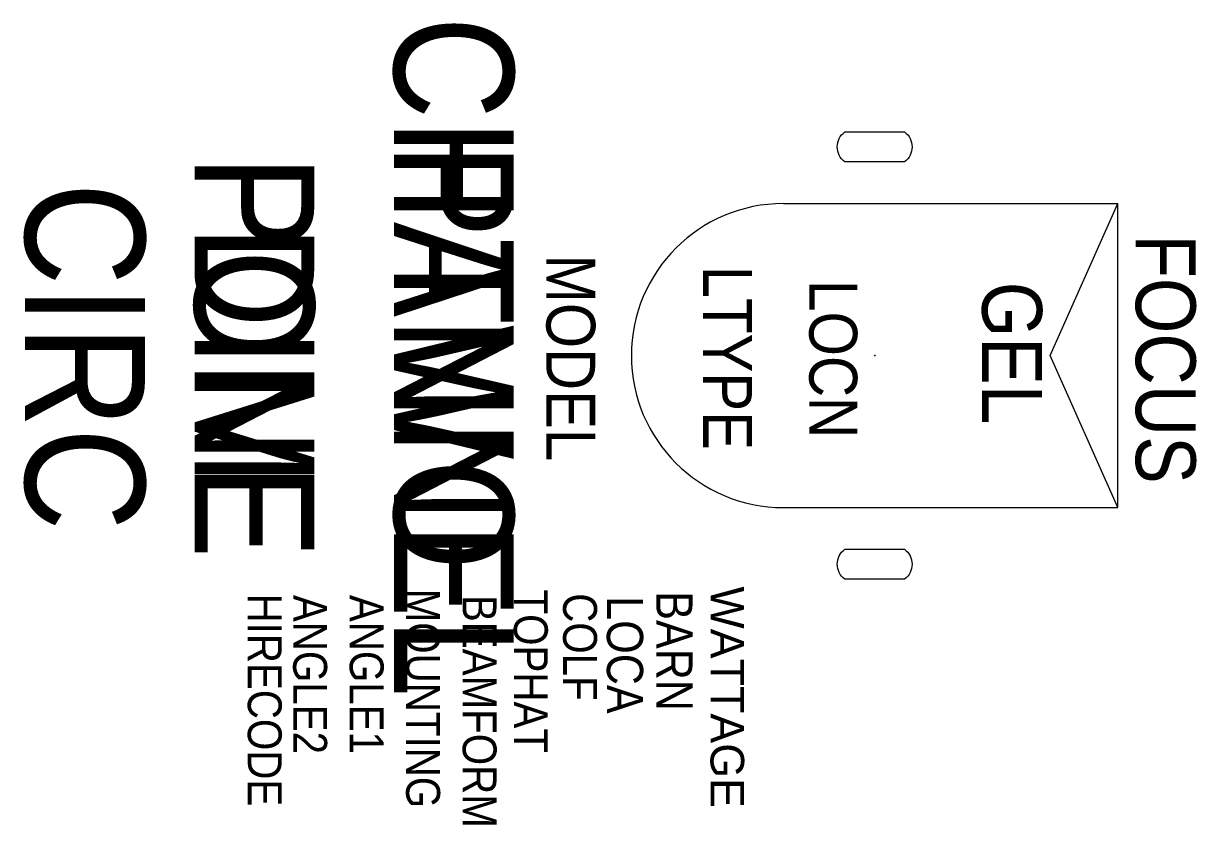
# Model space of a CAD drawing. Extents: x 863 to 1842, y -1671 to -1002.
import ezdxf
from ezdxf.enums import TextEntityAlignment as Align

# ---------------------------------------------------------------- set-up
doc = ezdxf.new("R2010")
doc.units = 0
doc.header["$MEASUREMENT"] = 0
doc.layers.get('0').update_dxf_attribs({"linetype": 'CONTINUOUS'})
for name, color, linetype in [('CHANNEL', 3, 'CONTINUOUS'), ('CIRC', 6, 'CONTINUOUS'), ('DIMMER', 4, 'CONTINUOUS'), ('FOCUS', 30, 'CONTINUOUS'), ('GEL', 1, 'CONTINUOUS'), ('LANTERNS', 4, 'CONTINUOUS'), ('LOCATION', 7, 'CONTINUOUS'), ('MODEL', 6, 'CONTINUOUS'), ('PATCH', 5, 'CONTINUOUS'), ('PATCH2', 5, 'CONTINUOUS')]:
    doc.layers.add(name, color=color, linetype=linetype)

msp = doc.modelspace()

# ---------------------------------------------------------------- linework, layer by layer
for p, q in [((1497.43, -1152.37), (1776.83, -1152.37)), ((1720.29, -1279.37), (1776.83, -1152.37)), ((1776.83, -1406.37), (1776.83, -1152.37)), ((1776.83, -1406.37), (1720.29, -1279.37)), ((1497.43, -1406.37), (1776.83, -1406.37))]:
    msp.add_line(p, q)
msp.add_arc((1497.43, -1279.37), 127, 90.0007, 269.9993)
msp.add_point((1573.63, -1279.37))
at = {"layer": 'LANTERNS', "color": 0}
for points in [[(1548.63, -1092.52), (1598.63, -1092.52, -0.5), (1598.63, -1117.52), (1548.63, -1117.52, -0.5), (1548.63, -1092.52)], [(1548.63, -1441.22), (1598.63, -1441.22, -0.5), (1598.63, -1466.22), (1548.63, -1466.22, -0.5), (1548.63, -1441.22)]]:
    msp.add_lwpolyline(points, format="xyb", dxfattribs=at)

# ---------------------------------------------------------------- texts
at = {"layer": 'CHANNEL', "width": 0.89}
msp.add_attdef('CHANNEL', text='', height=100, rotation=270, dxfattribs=at).set_placement((1172.23, -1280.22), align=Align.CENTER)
at = {"layer": 'CIRC', "width": 0.89}
msp.add_attdef('CIRC', text='', height=100, rotation=270, dxfattribs=at).set_placement((864.12, -1280.22), align=Align.CENTER)
at = {"layer": 'DIMMER', "width": 0.89}
msp.add_attdef('DIM', text='', height=100, rotation=270, dxfattribs=at).set_placement((1005.57, -1279.37), align=Align.CENTER)
at = {"layer": 'FOCUS', "width": 0.89}
msp.add_attdef('FOCUS', text='', height=50, rotation=270, dxfattribs=at).set_placement((1791.71, -1282.29), align=Align.CENTER)
at = {"layer": 'GEL', "width": 0.89}
msp.add_attdef('GEL', text='', height=50, rotation=270, dxfattribs=at).set_placement((1663.39, -1277.27), align=Align.CENTER)
at = {"layer": 'LANTERNS', "color": 0, "width": 0.89, "flags": 1}
for tag, p, s, height in [('ANGLE2', (1087.98, -1479.35), '71', 28.305), ('ANGLE1', (1135.16, -1479.35), '45', 28.305), ('MOUNTING', (1182.33, -1474.15), 'STANDARD HOOK CLAMP', 28.3047), ('TOPHAT', (1272.29, -1474.85), 'Y', 28.3), ('BARN', (1391.25, -1476.27), '1', 30.26), ('HIRECODE', (1050.07, -1478.2), 'C', 28.3), ('BEAMFORM', (1229.51, -1479.35), 'E', 28.3), ('COLF', (1313.42, -1477.96), 'N', 28.3), ('LOCA', (1349.97, -1480.49), '', 30.26)]:
    msp.add_attdef(tag, p, s, height=height, rotation=270, dxfattribs=at)
at = {"layer": 'LANTERNS', "color": 0, "flags": 1}
msp.add_attdef('WATTAGE', (1436.56, -1472.24), '1000', height=28, rotation=270, dxfattribs=at)
at = {"layer": 'LOCATION', "width": 0.89}
msp.add_attdef('LOCN', text='', height=40, rotation=270, dxfattribs=at).set_placement((1519.04, -1282.3), align=Align.CENTER)
at = {"layer": 'MODEL', "width": 0.89}
for tag, text, height, p in [('MODEL', 'P64 WFL', 40.798, (1299.45, -1281.26)), ('LTYPE', '', 40.8, (1430.35, -1281.26))]:
    msp.add_attdef(tag, text=text, height=height, rotation=270, dxfattribs=at).set_placement(p, align=Align.CENTER)
at = {"layer": 'PATCH', "width": 0.89}
msp.add_attdef('PONE', text='', height=100, rotation=270, dxfattribs=at).set_placement((1005.56, -1280.22), align=Align.CENTER)
at = {"layer": 'PATCH2', "width": 0.89}
msp.add_attdef('PTWO', text='', height=100, rotation=270, dxfattribs=at).set_placement((1172.23, -1280.22), align=Align.CENTER)

doc.saveas('drawing.dxf')
